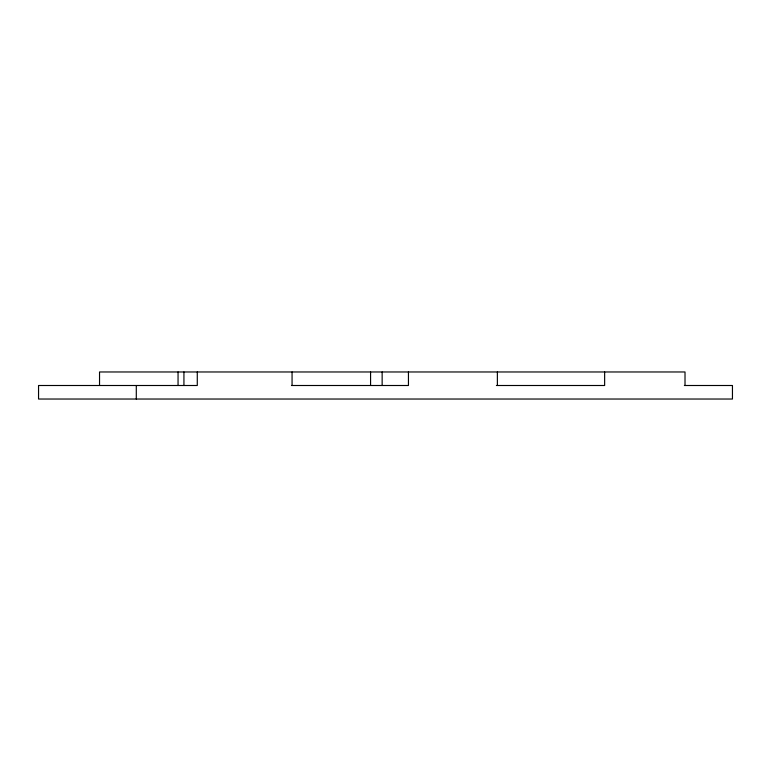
<?xml version="1.0" encoding="UTF-8"?>
<svg xmlns="http://www.w3.org/2000/svg" width="771" height="771" viewBox="0 0 771 771"><rect width="100%" height="100%" fill="white"/><g stroke="black" fill="none" stroke-linecap="round" stroke-linejoin="round"><path stroke-width="1.16" d="M291.448 385.5L408.447 385.5L408.447 371.969M496.408 385.5L604.637 385.5L604.637 371.969M684.369 385.5L732.45 385.5L732.45 399.031L38.55 399.031L38.55 385.5L197.28 385.5L197.28 371.969M685.014 385.5L685.014 371.969L99.536 371.969L99.536 385.5M497.372 371.969L497.372 385.5M382.146 371.969L382.146 385.5M370.572 371.969L370.572 385.5M292.064 371.969L292.064 385.5M183.932 371.969L183.932 385.5M178.053 371.969L178.053 385.5M136.294 385.5L136.294 399.031"/></g></svg>
